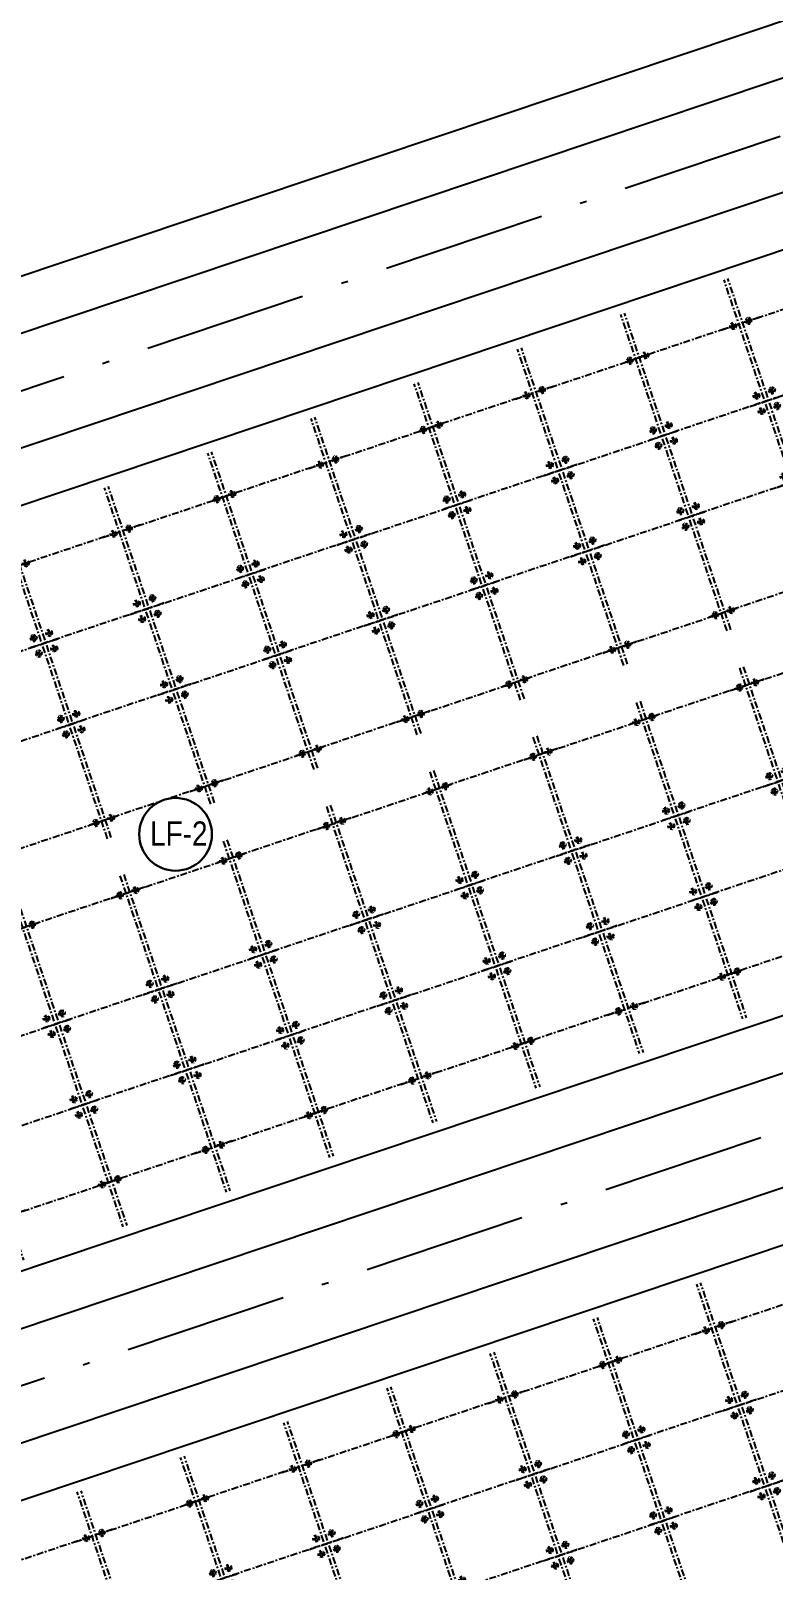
# Model space of a CAD drawing. Header units: metres. Extents: x 568006 to 1139366, y 2064802 to 4131555.
# Drawn here: x 569723.5 to 569764.4, y 2065932.8 to 2066017.6 of the extents above; entities that cross this region are included whole.
import ezdxf
from ezdxf.enums import TextEntityAlignment as Align
from ezdxf.xclip import XClip

# ---------------------------------------------------------------- set-up
doc = ezdxf.new("R2010")
doc.units = ezdxf.units.M
doc.header["$XCLIPFRAME"] = 0
for name, pattern in [('ACAD_ISO10W100', [18.5, 12, -3, 0.5, -3]), ('CENTER', [2, 1.25, -0.25, 0.25, -0.25]), ('CENTER2', [1.125, 0.75, -0.125, 0.125, -0.125]), ('HIDDEN', [0.375, 0.25, -0.125])]:
    doc.linetypes.add(name, pattern=pattern)
doc.layers.get('0').update_dxf_attribs({"linetype": 'CONTINUOUS'})
doc.layers.get('DEFPOINTS').update_dxf_attribs({"color": 152, "linetype": 'CONTINUOUS'})
for name, color, linetype, lineweight in [('-WALL', 4, 'CONTINUOUS', 35), ('A-KY HIEU', 34, 'CONTINUOUS', 20), ('E- RANH GIOI', 1, 'CENTER', 13), ('hung-demlonha', 7, 'CONTINUOUS', 15), ('kata_text', 254, 'CONTINUOUS', 30)]:
    doc.layers.add(name, color=color, linetype=linetype, lineweight=lineweight)
for name, color, linetype in [('01.AXIS', 160, 'CENTER2'), ('BoThamCo', 94, 'CONTINUOUS'), ('CDC.01.AXIS', 160, 'CENTER2'), ('datOlienke', 42, 'CONTINUOUS'), ('ghi_chu', 7, 'CONTINUOUS'), ('LogDg', 7, 'CONTINUOUS'), ('TimDg', 222, 'CONTINUOUS'), ('ViaHeS', 32, 'CONTINUOUS')]:
    doc.layers.add(name, color=color, linetype=linetype)
doc.styles.add('QH1', font='arialbd.ttf', dxfattribs={"width": 0.8})
doc.styles.add('VNH', font='', dxfattribs={"height": 2.5})
doc.styles.get('VNH').set_extended_font_data('.VnArial NarrowH')

# ---------------------------------------------------------------- blocks, each defined once
blk = doc.blocks.new('A$C33BC4D2A')
at = {"layer": 'A-KY HIEU', "color": 0, "const_width": 1.022}
blk.add_lwpolyline([(14.345, -292.097), (14.345, -4.903), (414.985, -4.903), (414.985, -292.097)], close=True, dxfattribs=at)
at = {"layer": 'DEFPOINTS', "color": 125}
blk.add_lwpolyline([(0, -297), (420, -297), (420, 0), (0, 0)], close=True, dxfattribs=at)
blk = doc.blocks.new('A$C758D662A')
at = {"linetype": 'HIDDEN', "ltscale": 500}
for radius in [300, 200]:
    blk.add_circle((0, 0), radius, dxfattribs=at)
at = {"layer": 'CDC.01.AXIS', "ltscale": 200}
for p, q in [((437, 0), (-437, 0)), ((0, 437), (0, -437))]:
    blk.add_line(p, q, dxfattribs=at)
blk = doc.blocks.new('MAU M1SH')
at = {"layer": '01.AXIS', "ltscale": 500}
for p, q in [((-370, 15724), (-370, -2671)), ((5410, 15724), (5410, -2671)), ((-1468, 14700), (6323, 14700)), ((-1468, 9100), (6323, 9100)), ((-1468, 4400), (6323, 4400)), ((-1575, -100), (6216, -100))]:
    blk.add_line(p, q, dxfattribs=at)
at = {"xscale": 0.5, "yscale": 0.5, "zscale": 0.5}
for p in [(-30, 14700), (5070, 14700), (-30, 9550), (5070, 9550), (-30, 8650), (5070, 8650), (-30, 4850), (5070, 4850), (-30, 3950), (5070, 3950), (-30, -100), (5070, -100)]:
    blk.add_blockref('A$C758D662A', p, dxfattribs=at)
blk = doc.blocks.new('tmbc_khub')
at = {"layer": 'BoThamCo'}
blk.add_lwpolyline([(-132.948, 337.8), (-139.928, 357.097), (-146.448, 360.466), (-253.54, 330.849), (-256.994, 324.707), (-249.597, 298.649), (-243.491, 295.43), (-135.988, 331.507)], close=True, dxfattribs=at)
at = {"layer": 'datOlienke'}
for points in [[(-229.275, 245.35), (-118.297, 282.594), (-115.257, 288.887), (-125.465, 317.108), (-131.905, 320.219), (-240.21, 283.873), (-243.585, 277.472), (-235.381, 248.569)], [(-107.774, 268.195), (-114.214, 271.306), (-225.994, 233.793), (-229.369, 227.393), (-221.165, 198.49), (-215.059, 195.271), (-100.606, 233.681), (-97.566, 239.974)]]:
    blk.add_lwpolyline(points, close=True, dxfattribs=at)
at = {"layer": 'kata_text'}
blk.add_circle((-190.678, 279.52), 2.004, dxfattribs=at)
at = {"layer": 'LogDg'}
for points in [[(-257.198, 332.95), (-146.889, 363.457, -0.391769), (-137.233, 358.467), (-130.167, 338.931, -0.421043), (-135.145, 328.625), (-245.155, 291.707, -0.428104), (-255.396, 297.106), (-262.762, 323.055, -0.416202)], [(-226.964, 196.948, 0.428104), (-216.723, 191.548), (-99.763, 230.799, 0.421043), (-94.785, 241.105), (-104.991, 269.324, 0.407417), (-115.06, 274.187), (-230.015, 235.609, 0.400458), (-235.165, 225.84)]]:
    blk.add_lwpolyline(points, format="xyb", close=True, dxfattribs=at)
blk.add_lwpolyline([(-122.683, 318.237, 0.407417), (-132.751, 323.1), (-244.231, 285.688, 0.400458), (-249.381, 275.919), (-241.18, 247.027, 0.428104), (-230.939, 241.627), (-117.454, 279.712, 0.421043), (-112.476, 290.018), (-122.683, 318.237)], format="xyb", dxfattribs=at)
at = {"layer": 'TimDg', "linetype": 'ACAD_ISO10W100', "ltscale": 0.75}
for points in [[(-257.98, 284.238), (-123.517, 329.363)], [(-105.826, 280.45), (-243.764, 234.159)]]:
    blk.add_lwpolyline(points, dxfattribs=at)
at = {"layer": 'ViaHeS'}
for points in [[(-243.491, 295.43), (-135.988, 331.507), (-132.948, 337.8), (-139.928, 357.097), (-146.448, 360.466), (-253.54, 330.849), (-256.994, 324.707), (-249.597, 298.649)], [(-229.275, 245.35), (-118.297, 282.594), (-115.257, 288.887), (-125.465, 317.108), (-131.905, 320.219), (-240.21, 283.873), (-243.585, 277.472), (-235.381, 248.569)], [(-107.774, 268.195), (-114.214, 271.306), (-225.994, 233.793), (-229.369, 227.393), (-221.165, 198.49), (-215.059, 195.271), (-100.606, 233.681), (-97.566, 239.974)]]:
    blk.add_lwpolyline(points, close=True, dxfattribs=at)
at = {"layer": '-WALL'}
for p, xscale, yscale, zscale, rotation in [((-159.052, 307.734), -0.001, 0.001, 0.001, 198.5514997182336), ((-159.962, 307.428), 0.0009999999999999992, 0.0009999999999999992, 0.0009999999999999992, 198.5514996331912), ((-170.428, 303.916), -0.001, 0.001, 0.001, 198.5514997182336), ((-171.339, 303.611), 0.0009999999999999992, 0.0009999999999999992, 0.0009999999999999992, 198.5514996331912), ((-181.805, 300.098), -0.001, 0.001, 0.001, 198.5514997182336), ((-182.715, 299.793), 0.0009999999999999992, 0.0009999999999999992, 0.0009999999999999992, 198.5514996331912), ((-193.181, 296.28), -0.001, 0.001, 0.001, 198.5514997182336), ((-194.092, 295.975), 0.0009999999999999992, 0.0009999999999999992, 0.0009999999999999992, 198.5514996331912), ((-204.558, 292.463), -0.001, 0.001, 0.001, 198.5514997182336), ((-154.05, 273.971), 0.0009999999999999998, 0.0009999999999999998, 0.0009999999999999998, 18.55121889858988), ((-154.961, 273.665), -0.001, 0.0009999999999999998, 0.001, 18.5512189836323), ((-165.427, 270.153), 0.0009999999999999998, 0.0009999999999999998, 0.0009999999999999998, 18.55121889858988), ((-166.337, 269.847), -0.001, 0.0009999999999999998, 0.001, 18.5512189836323), ((-176.803, 266.335), 0.0009999999999999998, 0.0009999999999999998, 0.0009999999999999998, 18.55121889858988), ((-177.714, 266.03), -0.001, 0.0009999999999999998, 0.001, 18.5512189836323), ((-188.18, 262.517), 0.0009999999999999998, 0.0009999999999999998, 0.0009999999999999998, 18.55121889858988), ((-189.09, 262.212), -0.001, 0.0009999999999999998, 0.001, 18.5512189836323), ((-199.557, 258.699), 0.0009999999999999998, 0.0009999999999999998, 0.0009999999999999998, 18.55121889858988), ((-200.468, 258.393), -0.001, 0.0009999999999999998, 0.001, 18.5512189836323), ((-160.553, 252.38), -0.0009999999999999992, 0.0009999999999999992, 0.001, 198.5514994859781), ((-161.463, 252.075), 0.001000000000000001, 0.001000000000000001, 0.001000000000000001, 198.5514993975344), ((-171.929, 248.562), -0.0009999999999999992, 0.0009999999999999992, 0.001, 198.5514994859781), ((-172.84, 248.257), 0.001000000000000001, 0.001000000000000001, 0.001000000000000001, 198.5514993975344), ((-183.306, 244.744), -0.0009999999999999992, 0.0009999999999999992, 0.001, 198.5514994859781), ((-184.216, 244.439), 0.001000000000000001, 0.001000000000000001, 0.001000000000000001, 198.5514993975344), ((-194.682, 240.926), -0.0009999999999999992, 0.0009999999999999992, 0.001, 198.5514994859781), ((-195.593, 240.621), 0.001000000000000001, 0.001000000000000001, 0.001000000000000001, 198.5514993975344), ((-206.059, 237.109), -0.0009999999999999992, 0.0009999999999999992, 0.001, 198.5514994859781)]:
    blk.add_blockref('MAU M1SH', p, dxfattribs=dict(at, xscale=xscale, yscale=yscale, zscale=zscale, rotation=rotation))
at = {"layer": 'hung-demlonha', "color": 7, "ltscale": 5, "style": 'QH1', "width": 0.65}
for tag, p in [('BT04', (-109.598, 191.643)), ('BT06', (-305.798, 171.199)), ('BT05', (-282.572, 137.244))]:
    blk.add_attdef(tag, text='', height=3.96, rotation=0, dxfattribs=at).set_placement(p, align=Align.CENTER)
at = {"layer": 'kata_text', "insert": (-192.083, 280.231), "char_height": 1.344, "width": 17.72856, "attachment_point": 1, "style": 'VNH'}
blk.add_mtext('LF-2', dxfattribs=at)

msp = doc.modelspace()

# ---------------------------------------------------------------- block references
at = {"layer": 'E- RANH GIOI', "extrusion": (-2.4685e-06, 4.62064e-06, 1), "xscale": 2.114336868039268, "yscale": 2.114336868039268, "zscale": 2.114336868039268}
msp.add_blockref('A$C33BC4D2A', (569313.502, 2066206.266, 8.139), dxfattribs=at)

# ---------------------------------------------------------------- next in the draw order: block references
at = {"layer": 'ghi_chu'}
ref = msp.add_blockref('tmbc_khub', (569922.191, 2065693.817), dxfattribs=at)
XClip(ref).set_block_clipping_path([(-391.9901366149, 0), (0, 477.830198009)])

doc.saveas('drawing.dxf')
